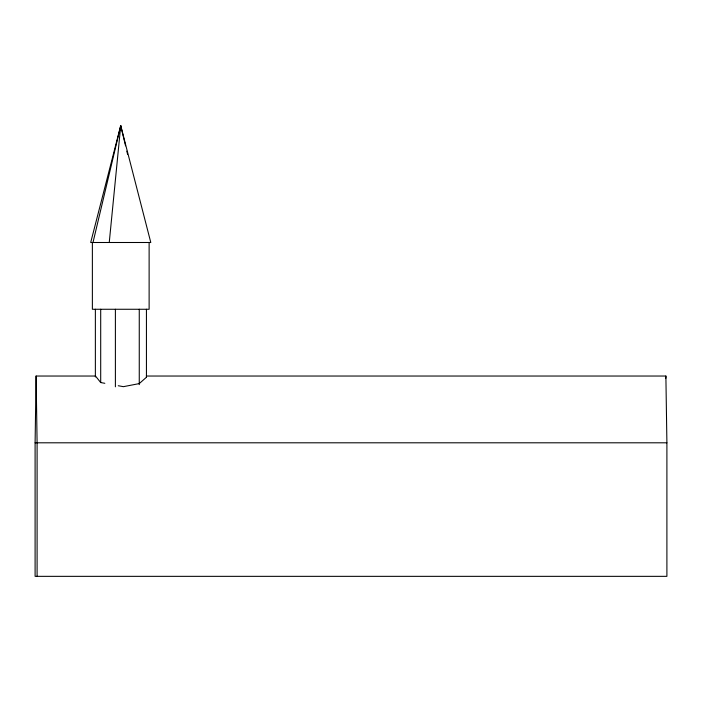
<?xml version="1.0" encoding="UTF-8"?>
<svg xmlns="http://www.w3.org/2000/svg" width="702" height="702" viewBox="0 0 702 702"><rect width="100%" height="100%" fill="white"/><g stroke="black" fill="none" stroke-linecap="round" stroke-linejoin="round"><path stroke-width="1.05" d="M146.358 376.035L665.882 376.035L666.9 442.734L666.9 576.342L35.1 576.342L35.1 442.804L36.1 376.035L95.507 376.035L100.702 382.555L104.826 383.301M665.847 378.229L665.882 376.035M109.249 242.497L120.735 125.658L150.798 242.497L90.698 242.497L120.718 125.658L125.561 145.84M92.989 242.497L120.718 125.658L121.183 129.984M146.437 377.255L139.259 383.599L123.403 386.67L118.243 385.731M35.1 442.804L666.9 442.804M126.825 151.149L127.58 154.335M36.1 376.035L37.101 442.804L37.101 576.342M149.122 242.497L149.122 309.266L92.374 309.266L92.374 242.497M146.437 309.266L146.437 376.974M139.259 309.266L139.259 384.617M115.391 309.266L115.391 386.802M100.702 309.266L100.702 382.432M95.367 309.266L95.367 376.974"/></g></svg>
